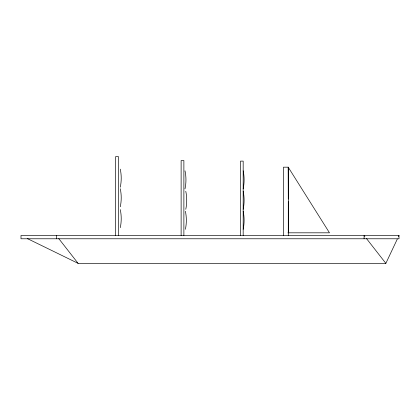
<?xml version="1.0" encoding="UTF-8"?>
<svg xmlns="http://www.w3.org/2000/svg" width="420" height="420" viewBox="0 0 420 420"><rect width="100%" height="100%" fill="white"/><g stroke="black" fill="none" stroke-linecap="round" stroke-linejoin="round"><path stroke-width="0.63" d="M27.473 238.639L78.099 263.356L385.854 263.356L397.32 239.038M398.438 236.665L399 235.478L21 235.478L21 238.775L399 238.775L399 235.478M287.963 232.816L329.485 232.816L288.204 167.176L288.44 232.816M364.891 236.513L364.082 235.478L364.082 238.775M366.503 238.576L385.854 263.356M58.742 238.576L78.099 263.356M288.283 199.07L288.283 167.176L283.469 167.176L283.469 235.52M288.283 201.673L288.283 235.52M243.175 235.51L243.175 161.112L240.513 161.112L240.513 235.51M183.881 235.515L183.881 160.577L181.125 160.577L181.125 235.515M118.472 235.515L118.472 156.644L115.595 156.644L115.595 235.515M56.327 235.478L56.327 238.775M243.175 170.819A43.848 43.848 0 0 1 243.175 188.832M243.175 191.289A43.848 43.848 0 0 1 243.175 209.297M243.175 211.276A43.848 43.848 0 0 1 243.175 229.283M185.01 170.819A43.848 43.848 0 0 1 185.01 188.832M185.777 191.289A43.848 43.848 0 0 1 185.777 209.297M185.404 211.276A43.848 43.848 0 0 1 185.404 229.283M120.288 209.633A43.848 43.848 0 0 1 120.288 227.64M120.288 188.769A43.848 43.848 0 0 1 120.288 206.782M120.288 169.166A43.848 43.848 0 0 1 120.288 187.178"/></g></svg>
